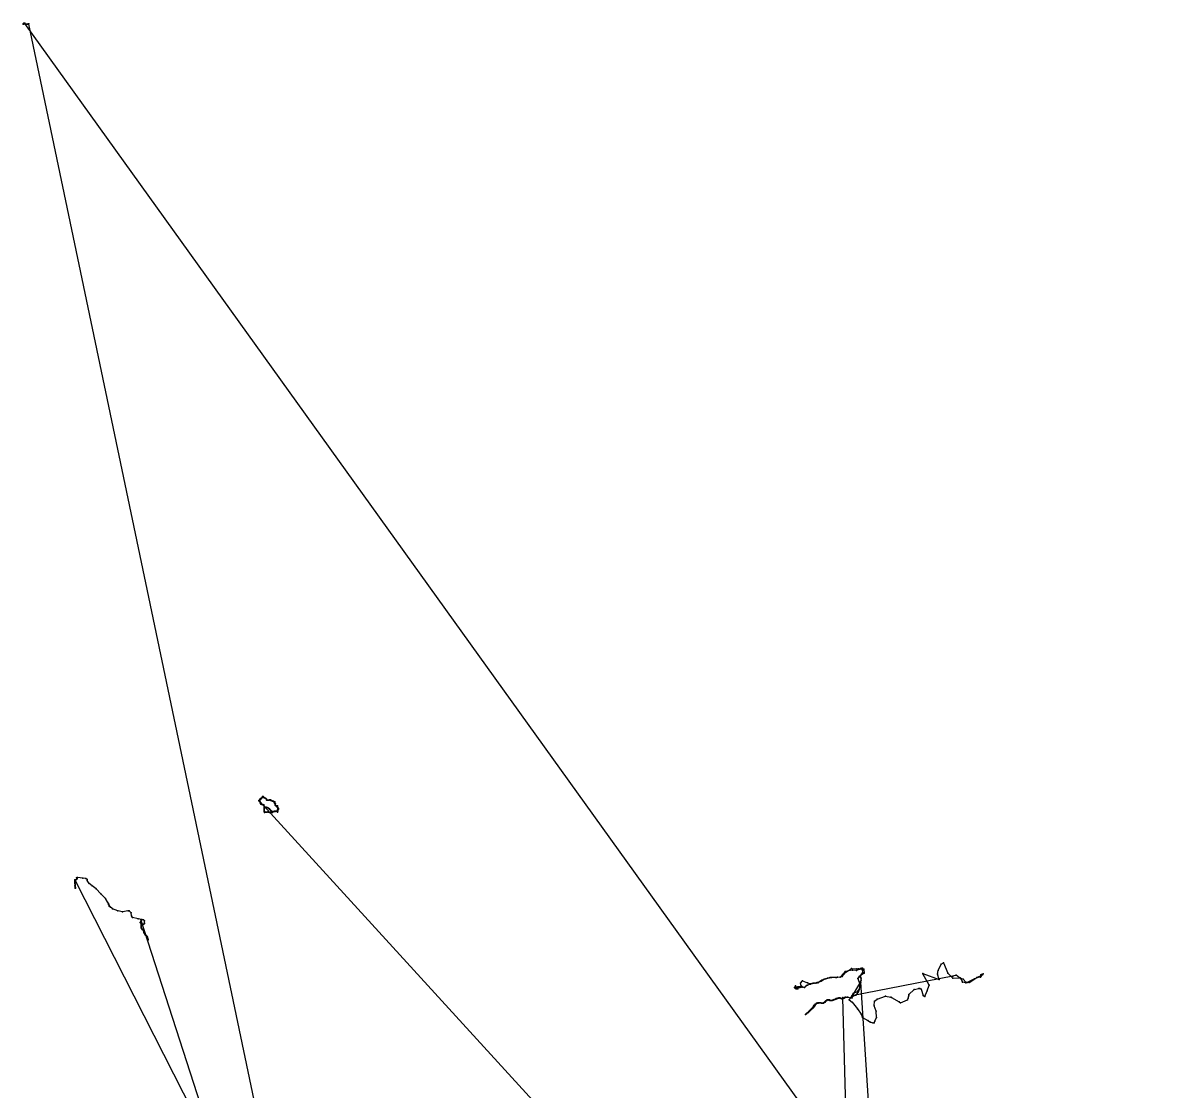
# Model space of a CAD drawing. Header units: metres. Extents: x 534009 to 558760, y 1823984 to 1869097.
# Drawn here: x 534009 to 558443, y 1846540 to 1869097 of the extents above; entities that cross this region are included whole.
import ezdxf

# ---------------------------------------------------------------- set-up
doc = ezdxf.new("R2010")
doc.units = ezdxf.units.M
doc.header["$MEASUREMENT"] = 0
doc.layers.add('Unknown_Line_Type', color=7, linetype='Continuous')
doc.layers.add('Unknown_Point_Feature', color=7, linetype='Continuous')

msp = doc.modelspace()

# ---------------------------------------------------------------- linework, layer by layer
at = {"layer": 'Unknown_Line_Type', "color": 4}
for points in [[(558443, 1835129, 299), (534042, 1869090, 423), (534045, 1869093, 416), (534019, 1869092, 380), (534020, 1869096, 379), (534015, 1869079, 370), (534015, 1869073, 368), (534012, 1869076, 366), (534009, 1869073, 367), (534009, 1869075, 365), (534010, 1869082, 367), (534013, 1869085, 368), (534015, 1869087, 366), (534019, 1869089, 365), (534024, 1869097, 367), (534026, 1869096, 368), (534027, 1869091, 367), (534029, 1869087, 367), (534026, 1869090, 364), (534034, 1869086, 364), (534045, 1869084, 363), (534064, 1869076, 348), (534077, 1869075, 344), (534078, 1869075, 344), (534085, 1869076, 344), (534088, 1869076, 344), (534097, 1869076, 344), (534108, 1869078, 343), (534116, 1869080, 340), (534123, 1869079, 337), (534127, 1869083, 337), (534129, 1869083, 338), (534128, 1869081, 339), (534124, 1869075, 339), (534123, 1869076, 341), (534123, 1869075, 344), (534123, 1869074, 345), (534121, 1869072, 343), (534121, 1869074, 342), (540851, 1836930, 271)], [(551358, 1839129, 400), (539008, 1852656, 605), (539017, 1852643, 599), (539018, 1852638, 595), (539019, 1852632, 592), (539021, 1852625, 592), (539023, 1852614, 593), (539033, 1852596, 594), (539032, 1852597, 593), (539040, 1852594, 592), (539049, 1852591, 592), (539056, 1852590, 592), (539058, 1852589, 593), (539073, 1852585, 594), (539075, 1852586, 593), (539088, 1852580, 594), (539086, 1852581, 594), (539096, 1852568, 591), (539101, 1852553, 585), (539105, 1852535, 580), (539107, 1852534, 575), (539113, 1852527, 573), (539118, 1852527, 575), (539113, 1852531, 579), (539110, 1852532, 582), (539114, 1852531, 582), (539117, 1852532, 584), (539129, 1852530, 584), (539135, 1852531, 583), (539145, 1852532, 584), (539164, 1852526, 582), (539166, 1852525, 582), (539176, 1852519, 581), (539194, 1852511, 579), (539197, 1852508, 576), (539204, 1852500, 575), (539210, 1852495, 572), (539215, 1852489, 571), (539229, 1852475, 569), (539233, 1852470, 567), (539238, 1852464, 565), (539252, 1852450, 566), (539253, 1852448, 564), (539254, 1852444, 561), (539256, 1852441, 559), (539256, 1852437, 559), (539262, 1852436, 560), (539266, 1852429, 563), (539271, 1852420, 563), (539270, 1852420, 563), (539270, 1852420, 560), (539272, 1852420, 560), (539276, 1852421, 560), (539274, 1852423, 561), (539273, 1852424, 562), (539275, 1852422, 562), (539279, 1852421, 562), (539276, 1852423, 563), (539275, 1852423, 562), (539268, 1852427, 562), (539264, 1852439, 563), (539265, 1852444, 563), (539265, 1852444, 563), (539271, 1852445, 563), (539282, 1852444, 562), (539285, 1852445, 562), (539291, 1852444, 559), (539301, 1852440, 555), (539309, 1852441, 552), (539314, 1852443, 552), (539319, 1852446, 550), (539321, 1852446, 548), (539324, 1852448, 548), (539327, 1852447, 547), (539330, 1852446, 547), (539332, 1852445, 544), (539334, 1852446, 544), (539341, 1852452, 540), (539347, 1852449, 538), (539352, 1852447, 538), (539358, 1852447, 539), (539363, 1852449, 540), (539370, 1852449, 540), (539370, 1852449, 540), (539371, 1852447, 539), (539372, 1852445, 539), (539381, 1852436, 536), (539380, 1852431, 533), (539381, 1852434, 533), (539384, 1852438, 533), (539385, 1852439, 533), (539387, 1852447, 534), (539389, 1852450, 534), (539389, 1852456, 534), (539389, 1852456, 534), (539389, 1852456, 536), (539389, 1852457, 538), (539388, 1852465, 538), (539389, 1852467, 537), (539390, 1852470, 537), (539390, 1852471, 537), (539385, 1852479, 538), (539385, 1852480, 539), (539387, 1852486, 541), (539390, 1852492, 541), (539391, 1852492, 541), (539397, 1852492, 541), (539400, 1852493, 542), (539401, 1852494, 541), (539402, 1852495, 542), (539401, 1852502, 541), (539405, 1852501, 543), (539405, 1852501, 543), (539405, 1852503, 543), (539403, 1852502, 541), (539399, 1852503, 541), (539392, 1852508, 541), (539391, 1852513, 540), (539392, 1852519, 539), (539388, 1852525, 537), (539386, 1852526, 537), (539379, 1852530, 536), (539377, 1852533, 536), (539377, 1852541, 534), (539378, 1852549, 533), (539378, 1852551, 532), (539382, 1852559, 533), (539380, 1852558, 533), (539381, 1852555, 535), (539381, 1852550, 535), (539375, 1852549, 536), (539371, 1852552, 535), (539367, 1852553, 535), (539364, 1852556, 536), (539358, 1852561, 537), (539354, 1852563, 537), (539345, 1852562, 538), (539340, 1852568, 539), (539336, 1852570, 539), (539332, 1852575, 539), (539333, 1852588, 538), (539334, 1852596, 538), (539337, 1852603, 537), (539338, 1852604, 537), (539334, 1852610, 538), (539329, 1852612, 539), (539324, 1852613, 539), (539320, 1852618, 540), (539320, 1852625, 540), (539324, 1852632, 539), (539328, 1852638, 539), (539327, 1852642, 538), (539326, 1852638, 539), (539324, 1852635, 542), (539325, 1852636, 543), (539326, 1852638, 543), (539326, 1852641, 542), (539324, 1852643, 541), (539316, 1852641, 541), (539316, 1852641, 539), (539310, 1852644, 538), (539302, 1852646, 538), (539297, 1852650, 538), (539298, 1852653, 538), (539296, 1852657, 538), (539295, 1852659, 538), (539292, 1852659, 540), (539287, 1852657, 541), (539281, 1852658, 540), (539277, 1852662, 541), (539272, 1852666, 539), (539263, 1852668, 540), (539253, 1852671, 538), (539244, 1852674, 540), (539234, 1852684, 544), (539233, 1852690, 545), (539226, 1852689, 544), (539214, 1852685, 547), (539209, 1852682, 543), (539189, 1852682, 542), (539172, 1852683, 542), (539162, 1852680, 542), (539155, 1852679, 542), (539151, 1852691, 544), (539150, 1852701, 542), (539140, 1852708, 539), (539134, 1852719, 539), (539130, 1852724, 542), (539128, 1852722, 542), (539128, 1852722, 544), (539120, 1852726, 544), (539108, 1852729, 542), (539094, 1852736, 540), (539089, 1852738, 544), (539082, 1852739, 542), (539076, 1852748, 544), (539072, 1852752, 547), (539067, 1852750, 548), (539079, 1852755, 552), (539075, 1852753, 552), (539073, 1852756, 554), (539076, 1852756, 552), (539076, 1852757, 562), (539071, 1852756, 562), (539068, 1852761, 558), (539077, 1852753, 552), (539071, 1852752, 550), (539083, 1852750, 556), (539080, 1852752, 559), (539078, 1852750, 564), (539068, 1852749, 564), (539068, 1852742, 570), (539056, 1852737, 569), (539056, 1852735, 569), (539048, 1852729, 570), (539044, 1852723, 573), (539035, 1852723, 574), (539033, 1852718, 570), (539031, 1852713, 568), (539030, 1852714, 571), (539032, 1852709, 578), (539030, 1852709, 578), (539034, 1852712, 579), (539030, 1852711, 581), (539028, 1852709, 579), (539022, 1852707, 579), (539021, 1852704, 581), (539013, 1852703, 581), (539011, 1852700, 585), (539012, 1852699, 591), (539013, 1852692, 591), (539011, 1852687, 593), (539008, 1852684, 598), (539007, 1852684, 597), (539009, 1852686, 599), (539004, 1852682, 600), (538998, 1852675, 601), (538992, 1852670, 603), (538992, 1852670, 603), (538990, 1852671, 602), (538990, 1852671, 605), (538991, 1852671, 608), (538991, 1852671, 609), (538991, 1852671, 608), (538991, 1852673, 606), (538990, 1852672, 605), (538990, 1852672, 604), (538989, 1852670, 602), (538989, 1852669, 603), (538995, 1852665, 603), (538998, 1852664, 603), (539008, 1852655, 605), (539016, 1852640, 605), (539021, 1852626, 605), (539029, 1852609, 607), (539045, 1852598, 602), (539069, 1852593, 597), (539092, 1852579, 594), (539100, 1852553, 590), (539106, 1852534, 589), (539100, 1852518, 583), (539099, 1852501, 575), (539100, 1852477, 568), (539102, 1852453, 565), (539103, 1852442, 563), (539105, 1852439, 563), (539105, 1852431, 562), (539107, 1852423, 561), (539109, 1852421, 559), (539118, 1852425, 560), (539119, 1852425, 560), (539123, 1852426, 559), (539136, 1852427, 559), (539145, 1852428, 557), (539162, 1852430, 556), (539177, 1852432, 561), (539185, 1852432, 562), (539195, 1852431, 563), (539205, 1852425, 561), (539212, 1852422, 558), (539218, 1852422, 556), (539224, 1852424, 554), (539230, 1852423, 552), (539234, 1852423, 553), (539242, 1852424, 553), (539253, 1852425, 554), (539268, 1852424, 556), (539268, 1852425, 556), (539261, 1852439, 558), (539245, 1852454, 562), (539241, 1852457, 563), (539233, 1852469, 564), (539227, 1852477, 566), (539220, 1852487, 572), (539212, 1852494, 577), (539202, 1852505, 581), (539193, 1852512, 583), (539190, 1852514, 584), (539176, 1852521, 588), (539158, 1852530, 591), (539136, 1852533, 592), (539114, 1852535, 594), (539103, 1852543, 598), (539098, 1852557, 601), (539093, 1852570, 603), (539091, 1852580, 604), (539073, 1852590, 605), (539050, 1852594, 607), (539040, 1852597, 609), (539030, 1852602, 610), (539023, 1852613, 611), (539019, 1852628, 612), (539015, 1852645, 612), (539006, 1852659, 613), (539006, 1852659, 613)], [(540728, 1837063, 280), (536500, 1850142, 696), (536498, 1850151, 692), (536507, 1850152, 690), (536516, 1850156, 688), (536513, 1850158, 686), (536494, 1850115, 640), (536481, 1850100, 637), (536486, 1850089, 625), (536511, 1850081, 607), (536513, 1850072, 604), (536513, 1850070, 602), (536513, 1850070, 600), (536514, 1850070, 599), (536513, 1850070, 598), (536513, 1850070, 599), (536512, 1850069, 600), (536512, 1850071, 599), (536514, 1850070, 598), (536511, 1850071, 600), (536511, 1850070, 600), (536510, 1850070, 598), (536503, 1850061, 598), (536502, 1850045, 601), (536503, 1850029, 602), (536502, 1850013, 605), (536503, 1850005, 600), (536502, 1849991, 597), (536504, 1849986, 595), (536508, 1849973, 593), (536525, 1849952, 593), (536527, 1849950, 592), (536525, 1849949, 593), (536537, 1849942, 595), (536565, 1849920, 604), (536562, 1849912, 607), (536561, 1849898, 600), (536566, 1849880, 597), (536567, 1849874, 595), (536569, 1849868, 594), (536577, 1849854, 593), (536584, 1849842, 592), (536584, 1849842, 590), (536583, 1849843, 590), (536587, 1849839, 588), (536607, 1849823, 588), (536613, 1849815, 589), (536616, 1849813, 588), (536617, 1849813, 587), (536626, 1849798, 588), (536627, 1849795, 587), (536626, 1849795, 586), (536628, 1849793, 586), (536634, 1849785, 587), (536637, 1849773, 586), (536642, 1849757, 585), (536642, 1849750, 585), (536647, 1849737, 585), (536648, 1849734, 585), (536647, 1849733, 585), (536647, 1849733, 584), (536649, 1849735, 585), (536646, 1849733, 587), (536646, 1849734, 587), (536642, 1849749, 588), (536638, 1849765, 588), (536637, 1849772, 588), (536634, 1849783, 588), (536628, 1849793, 587), (536624, 1849801, 586), (536623, 1849803, 587), (536620, 1849809, 588), (536615, 1849813, 589), (536607, 1849818, 591), (536601, 1849823, 592), (536590, 1849836, 589), (536584, 1849844, 589), (536573, 1849867, 591), (536562, 1849872, 594), (536562, 1849884, 591), (536561, 1849885, 590), (536559, 1849888, 591), (536557, 1849903, 591), (536554, 1849919, 588), (536542, 1849936, 588), (536530, 1849946, 591), (536522, 1849953, 591), (536520, 1849955, 591), (536511, 1849967, 590), (536506, 1849977, 593), (536499, 1850002, 596), (536499, 1850004, 596), (536500, 1850011, 594), (536499, 1850016, 592), (536503, 1850044, 596), (536503, 1850052, 594), (536502, 1850058, 593), (536505, 1850065, 592), (536505, 1850068, 593), (536505, 1850069, 596), (536507, 1850069, 596), (536508, 1850070, 596), (536513, 1850071, 597), (536514, 1850070, 596), (536514, 1850072, 598), (536516, 1850071, 600), (536543, 1850061, 600), (536546, 1850056, 602), (536569, 1850076, 600), (536570, 1850081, 600), (536575, 1850130, 602), (536550, 1850155, 606), (536440, 1850176, 609), (536316, 1850206, 611), (536295, 1850237, 612), (536288, 1850304, 612), (536250, 1850342, 611), (536229, 1850341, 611), (536105, 1850323, 612), (536007, 1850340, 618), (535898, 1850389, 625), (535841, 1850434, 631), (535827, 1850452, 632), (535813, 1850486, 637), (535816, 1850479, 637), (535814, 1850477, 637), (535816, 1850477, 634), (535820, 1850473, 633), (535824, 1850458, 635), (535825, 1850456, 635), (535823, 1850456, 634), (535824, 1850454, 636), (535827, 1850449, 636), (535827, 1850449, 635), (535837, 1850438, 635), (535847, 1850429, 635), (535855, 1850421, 634), (535855, 1850420, 633), (535845, 1850428, 634), (535839, 1850432, 633), (535834, 1850439, 633), (535832, 1850444, 633), (535829, 1850445, 634), (535827, 1850444, 634), (535828, 1850447, 634), (535829, 1850447, 634), (535827, 1850457, 632), (535822, 1850473, 633), (535819, 1850481, 632), (535819, 1850482, 632), (535800, 1850522, 633), (535746, 1850601, 634), (535652, 1850701, 638), (535549, 1850806, 646), (535466, 1850871, 648), (535404, 1850922, 647), (535364, 1850982, 644), (535358, 1851002, 644), (535333, 1851027, 644), (535271, 1851031, 646), (535158, 1851045, 646), (535150, 1851046, 647), (535137, 1851044, 649), (535141, 1851042, 644), (535137, 1851041, 643), (535145, 1851037, 639), (535150, 1851025, 640), (535146, 1851020, 641), (535140, 1851014, 642), (535123, 1851001, 640), (535116, 1850995, 639), (535107, 1850990, 638), (535106, 1850990, 638), (535108, 1850986, 638), (535106, 1850972, 637), (535107, 1850970, 636), (535105, 1850960, 637), (535104, 1850958, 638), (535104, 1850955, 637), (535101, 1850949, 639), (535101, 1850948, 638), (535104, 1850940, 637), (535111, 1850907, 642), (535111, 1850893, 647), (535111, 1850892, 643), (535110, 1850890, 640), (535108, 1850876, 637), (535109, 1850871, 636), (535109, 1850862, 635), (535107, 1850857, 633), (535111, 1850845, 632), (535114, 1850836, 631), (535114, 1850828, 631), (535114, 1850823, 631), (535111, 1850821, 630), (535112, 1850826, 632), (535111, 1850832, 634), (535110, 1850839, 631), (535108, 1850848, 631), (535106, 1850857, 632), (535106, 1850860, 632), (535105, 1850866, 633), (535104, 1850870, 633), (535105, 1850882, 635), (535106, 1850900, 638), (535104, 1850924, 641), (535101, 1850936, 645), (535102, 1850960, 646), (535102, 1850968, 647), (535101, 1850980, 649), (535104, 1850994, 650), (535104, 1850997, 650), (542807, 1835852, 242)], [(551585, 1838963, 410), (551325, 1848508, 425), (551322, 1848510, 432), (551325, 1848508, 438), (551332, 1848494, 485), (551331, 1848490, 503), (551331, 1848490, 507), (551330, 1848491, 508), (551324, 1848490, 509), (551316, 1848487, 509), (551315, 1848487, 509), (551310, 1848486, 508), (551302, 1848487, 508), (551294, 1848492, 510), (551292, 1848493, 510), (551274, 1848499, 511), (551263, 1848503, 511), (551251, 1848504, 511), (551245, 1848503, 511), (551246, 1848502, 511), (551234, 1848500, 511), (551223, 1848497, 511), (551223, 1848497, 511), (551212, 1848495, 511), (551202, 1848491, 512), (551201, 1848491, 512), (551188, 1848487, 513), (551177, 1848480, 514), (551167, 1848475, 515), (551154, 1848468, 514), (551136, 1848461, 514), (551119, 1848455, 515), (551099, 1848448, 516), (551081, 1848446, 517), (551066, 1848446, 517), (551047, 1848449, 513), (551030, 1848456, 512), (551019, 1848460, 511), (551004, 1848461, 514), (550986, 1848452, 515), (550973, 1848440, 518), (550961, 1848426, 521), (550947, 1848415, 521), (550931, 1848405, 521), (550912, 1848397, 518), (550893, 1848394, 513), (550874, 1848396, 510), (550859, 1848397, 508), (550843, 1848398, 508), (550841, 1848398, 508), (550823, 1848399, 510), (550814, 1848399, 510), (550796, 1848398, 509), (550780, 1848393, 511), (550767, 1848389, 513), (550758, 1848381, 515), (550751, 1848375, 516), (550744, 1848366, 518), (550738, 1848354, 521), (550730, 1848338, 524), (550728, 1848335, 524), (550721, 1848320, 526), (550713, 1848308, 526), (550700, 1848297, 530), (550690, 1848288, 532), (550683, 1848283, 533), (550669, 1848270, 531), (550659, 1848263, 528), (550656, 1848258, 530), (550646, 1848251, 528), (550637, 1848239, 530), (550629, 1848231, 533), (550621, 1848223, 535), (550611, 1848215, 533), (550600, 1848204, 530), (550594, 1848198, 526), (550584, 1848195, 521), (550581, 1848189, 518), (550565, 1848179, 514), (550556, 1848171, 513), (550547, 1848166, 513), (550544, 1848161, 513), (550542, 1848160, 514), (550538, 1848156, 515), (550536, 1848154, 517), (550539, 1848157, 516), (550547, 1848166, 515), (550558, 1848177, 515), (550564, 1848182, 515), (550582, 1848194, 514), (550597, 1848205, 515), (550607, 1848219, 519), (550621, 1848233, 519), (550636, 1848248, 519), (550649, 1848261, 526), (550660, 1848270, 532), (550676, 1848284, 538), (550691, 1848298, 542), (550700, 1848313, 545), (550707, 1848330, 551), (550707, 1848331, 551), (550720, 1848353, 546), (550739, 1848375, 541), (550770, 1848390, 536), (550772, 1848391, 536), (550800, 1848395, 533), (550834, 1848398, 513), (550858, 1848397, 510), (550880, 1848396, 513), (550901, 1848393, 515), (550913, 1848396, 517), (550931, 1848406, 517), (550942, 1848418, 516), (550954, 1848431, 517), (550968, 1848445, 516), (550987, 1848459, 513), (550992, 1848461, 510), (551016, 1848466, 502), (551041, 1848461, 499), (551062, 1848452, 499), (551085, 1848450, 498), (551107, 1848455, 497), (551128, 1848465, 498), (551144, 1848472, 497), (551167, 1848479, 496), (551185, 1848490, 496), (551197, 1848494, 499), (551218, 1848501, 500), (551240, 1848506, 500), (551263, 1848507, 500), (551275, 1848502, 500), (551297, 1848494, 502), (551312, 1848489, 507), (551330, 1848490, 513), (551346, 1848496, 513), (551352, 1848501, 515), (551358, 1848506, 510), (551359, 1848509, 509), (551375, 1848515, 509), (551375, 1848518, 509), (551380, 1848518, 509), (551388, 1848520, 510), (551419, 1848518, 512), (551429, 1848518, 513), (551490, 1848505, 518), (551518, 1848506, 524), (551515, 1848522, 527), (551513, 1848522, 526), (551512, 1848522, 526), (551511, 1848521, 525), (551511, 1848521, 524), (551512, 1848522, 523), (551513, 1848522, 521), (551513, 1848521, 519), (551514, 1848520, 519), (551512, 1848525, 519), (551520, 1848558, 519), (551545, 1848596, 521), (551572, 1848616, 522), (551624, 1848631, 524), (551672, 1848679, 526), (551685, 1848733, 531), (551681, 1848734, 535), (551681, 1848758, 538), (551682, 1848782, 538), (551714, 1848876, 538), (551708, 1848921, 539), (551700, 1848939, 541), (551708, 1849001, 546), (551744, 1849041, 550), (551744, 1849091, 558), (551734, 1849100, 561), (551725, 1849108, 563), (551684, 1849108, 569), (551613, 1849082, 576), (551525, 1849093, 582), (551375, 1849059, 585), (551340, 1849022, 587), (551266, 1848945, 592), (551193, 1848933, 597), (551178, 1848938, 598), (551072, 1848934, 599), (551059, 1848932, 599), (550962, 1848908, 599), (550880, 1848877, 599), (550807, 1848829, 598), (550793, 1848823, 598), (550766, 1848821, 598), (550755, 1848817, 598), (550721, 1848818, 597), (550701, 1848818, 597), (550698, 1848817, 597), (550643, 1848792, 598), (550575, 1848770, 600), (550556, 1848763, 600), (550532, 1848743, 602), (550514, 1848725, 604), (550482, 1848730, 610), (550451, 1848744, 615), (550383, 1848735, 619), (550371, 1848734, 620), (550334, 1848735, 625), (550332, 1848731, 623), (550330, 1848730, 622), (550327, 1848731, 625), (550322, 1848730, 625), (550320, 1848730, 626), (550320, 1848729, 627), (550317, 1848728, 627), (550317, 1848725, 628), (550317, 1848722, 629), (550318, 1848722, 628), (550324, 1848729, 628), (550330, 1848731, 628), (550335, 1848733, 626), (550330, 1848730, 626), (550325, 1848737, 627), (550325, 1848741, 627), (550325, 1848756, 626), (550323, 1848761, 628), (550325, 1848756, 625), (550323, 1848749, 625), (550323, 1848744, 625), (550320, 1848735, 625), (550318, 1848727, 625), (550315, 1848725, 624), (550312, 1848723, 625), (550313, 1848722, 626), (550314, 1848723, 627), (550315, 1848722, 628), (550314, 1848722, 630), (550312, 1848719, 628), (550313, 1848719, 627), (550312, 1848720, 626), (550311, 1848719, 627), (550308, 1848718, 628), (550309, 1848720, 628), (550311, 1848721, 627), (550311, 1848722, 627), (550317, 1848724, 626), (550334, 1848735, 625), (550333, 1848733, 624), (550331, 1848731, 624), (550333, 1848732, 623), (550334, 1848733, 624), (550337, 1848731, 623), (550334, 1848733, 623), (550332, 1848735, 624), (550330, 1848735, 625), (550332, 1848734, 623), (550332, 1848735, 623), (550333, 1848736, 629), (550334, 1848736, 627), (550334, 1848732, 624), (550334, 1848731, 624), (550335, 1848731, 625), (550333, 1848735, 623), (550331, 1848731, 622), (550332, 1848733, 623), (550319, 1848725, 621), (550313, 1848725, 622), (550309, 1848722, 625), (550306, 1848722, 622), (550309, 1848722, 620), (550306, 1848721, 625), (550308, 1848720, 625), (550307, 1848721, 626), (550308, 1848721, 625), (550307, 1848722, 625), (550306, 1848723, 628), (550307, 1848722, 623), (550308, 1848717, 622), (550309, 1848721, 619), (550310, 1848723, 620), (550316, 1848724, 620), (550319, 1848725, 620), (550327, 1848718, 618), (550320, 1848710, 618), (550314, 1848710, 618), (550325, 1848702, 620), (550334, 1848701, 621), (550345, 1848698, 621), (550355, 1848696, 622), (550356, 1848696, 622), (550373, 1848698, 625), (550372, 1848699, 627), (550371, 1848701, 629), (550357, 1848698, 628), (550337, 1848698, 624), (550324, 1848703, 620), (550332, 1848712, 616), (550360, 1848720, 616), (550388, 1848725, 616), (550412, 1848725, 615), (550432, 1848730, 614), (550447, 1848733, 613), (550456, 1848742, 613), (550454, 1848745, 613), (550447, 1848757, 614), (550452, 1848753, 614), (550447, 1848749, 614), (550441, 1848747, 614), (550438, 1848745, 614), (550417, 1848739, 615), (550408, 1848738, 614), (550403, 1848737, 614), (550398, 1848736, 616), (550392, 1848737, 618), (550383, 1848735, 619), (550373, 1848735, 620), (550352, 1848733, 621), (550334, 1848735, 625), (550332, 1848733, 624), (550331, 1848732, 626), (550335, 1848732, 625), (550355, 1848729, 624), (550427, 1848742, 620), (550453, 1848744, 616), (550451, 1848744, 616), (550446, 1848747, 616), (550442, 1848756, 615), (550430, 1848813, 613), (550472, 1848866, 608), (550575, 1848823, 606), (550647, 1848803, 603), (550674, 1848807, 603), (550781, 1848831, 603), (550866, 1848860, 604), (550927, 1848900, 604), (550998, 1848918, 606), (551084, 1848932, 607), (551210, 1848945, 607), (551308, 1848956, 604), (551382, 1849043, 596), (551505, 1849126, 593), (551621, 1849120, 591), (551654, 1849116, 590), (551712, 1849135, 587), (551738, 1849134, 585), (551767, 1849111, 582), (551775, 1849029, 572), (551669, 1848957, 546), (551641, 1848917, 531), (551688, 1848775, 535), (551653, 1848642, 526), (551597, 1848564, 523), (551485, 1848515, 522), (551460, 1848462, 522), (551523, 1848412, 523), (551635, 1848271, 521), (551708, 1848162, 526), (551742, 1848091, 527), (551853, 1848030, 526), (551906, 1847995, 526), (551954, 1847977, 526), (551989, 1847976, 526), (551999, 1848013, 525), (552035, 1848088, 521), (552025, 1848223, 517), (551985, 1848339, 517), (551996, 1848432, 518), (552050, 1848480, 518), (552223, 1848540, 519), (552336, 1848523, 517), (552352, 1848513, 517), (552512, 1848419, 516), (552545, 1848402, 516), (552690, 1848466, 515), (552704, 1848499, 515), (552717, 1848549, 514), (552717, 1848574, 513), (552832, 1848680, 506), (552928, 1848705, 505), (552950, 1848703, 504), (552980, 1848692, 503), (553021, 1848553, 480), (553058, 1848535, 488), (553102, 1848653, 490), (553148, 1848776, 494), (553011, 1849011, 503), (553013, 1849021, 501), (553362, 1848890, 447), (553322, 1849004, 460), (553337, 1849082, 458), (553401, 1849219, 463), (553452, 1849245, 463), (553544, 1849026, 488), (553649, 1848922, 493), (553799, 1848927, 489), (553867, 1848899, 489), (553919, 1848834, 489), (553992, 1848831, 488), (554003, 1848840, 488), (554154, 1848932, 488), (554274, 1848994, 492), (554288, 1849016, 489), (554256, 1848996, 487), (554253, 1848985, 487), (554251, 1848986, 487), (554254, 1848987, 487), (554245, 1848982, 487), (554240, 1848994, 486), (554251, 1848986, 486), (554242, 1848985, 486), (554239, 1848993, 487), (554238, 1848994, 487), (554235, 1848940, 487), (554244, 1848981, 487), (554245, 1848980, 487), (554249, 1848986, 488), (554248, 1848979, 488), (554239, 1848986, 493), (554245, 1848976, 501), (554251, 1848984, 494), (554250, 1848988, 491), (554252, 1848990, 489), (554247, 1848985, 489), (554248, 1848963, 490), (554237, 1848956, 489), (554106, 1848904, 482), (553948, 1848827, 474), (553925, 1848820, 473), (553850, 1848839, 469), (553841, 1848860, 467), (553820, 1848903, 464), (553718, 1848982, 463), (553646, 1848966, 468), (551512, 1848548, 521), (551511, 1848548, 521), (551512, 1848548, 525), (551512, 1848549, 526), (551506, 1848514, 519), (551507, 1848513, 530), (551507, 1848514, 530), (551682, 1848807, 539), (551684, 1848808, 538), (551684, 1848808, 537), (551685, 1848806, 540), (551691, 1848815, 540), (551692, 1848823, 543), (551696, 1848828, 541), (551699, 1848829, 541), (551699, 1848839, 539), (551701, 1848838, 540), (551700, 1848840, 541), (551699, 1848841, 541), (551698, 1848842, 539), (551696, 1848839, 538), (551696, 1848838, 538), (551696, 1848840, 539), (553295, 1824054, 442)]]:
    msp.add_polyline3d(points, dxfattribs=at)
at = {"layer": 'Unknown_Point_Feature'}
for p in [(534009, 1869075, 365), (534009, 1869073, 367), (534010, 1869082, 367), (534012, 1869076, 366), (534013, 1869085, 368), (534015, 1869087, 366), (534015, 1869079, 370), (534015, 1869073, 368), (534019, 1869092, 380), (534019, 1869089, 365), (534020, 1869096, 379), (534024, 1869097, 367), (534026, 1869096, 368), (534026, 1869090, 364), (534027, 1869091, 367), (534029, 1869087, 367), (534034, 1869086, 364), (534042, 1869090, 423), (534045, 1869093, 416), (534045, 1869084, 363), (534064, 1869076, 348), (534077, 1869075, 344), (534078, 1869075, 344), (534085, 1869076, 344), (534088, 1869076, 344), (534097, 1869076, 344), (534108, 1869078, 343), (534116, 1869080, 340), (534121, 1869074, 342), (534121, 1869072, 343), (534123, 1869079, 337), (534123, 1869076, 341), (534123, 1869075, 344), (534123, 1869074, 345), (534124, 1869075, 339), (534127, 1869083, 337), (534128, 1869081, 339), (534129, 1869083, 338), (538989, 1852670, 602), (538989, 1852669, 603), (538990, 1852672, 605), (538990, 1852672, 604), (538990, 1852671, 602), (538990, 1852671, 605), (538991, 1852673, 606), (538991, 1852671, 608), (538991, 1852671, 609), (538991, 1852671, 608), (538992, 1852670, 603), (538992, 1852670, 603), (538995, 1852665, 603), (538998, 1852675, 601), (538998, 1852664, 603), (539004, 1852682, 600), (539006, 1852659, 613), (539006, 1852659, 613), (539007, 1852684, 597), (539008, 1852684, 598), (539008, 1852656, 605), (539008, 1852655, 605), (539009, 1852686, 599), (539011, 1852700, 585), (539011, 1852687, 593), (539012, 1852699, 591), (539013, 1852703, 581), (539013, 1852692, 591), (539015, 1852645, 612), (539016, 1852640, 605), (539017, 1852643, 599), (539018, 1852638, 595), (539019, 1852632, 592), (539019, 1852628, 612), (539021, 1852704, 581), (539021, 1852626, 605), (539021, 1852625, 592), (539022, 1852707, 579), (539028, 1852709, 579), (539030, 1852714, 571), (539030, 1852711, 581), (539030, 1852709, 578), (539031, 1852713, 568), (539032, 1852709, 578), (539033, 1852718, 570), (539034, 1852712, 579), (539035, 1852723, 574), (539044, 1852723, 573), (539048, 1852729, 570), (539056, 1852737, 569), (539056, 1852735, 569), (539067, 1852750, 548), (539068, 1852761, 558), (539068, 1852749, 564), (539068, 1852742, 570), (539071, 1852756, 562), (539071, 1852752, 550), (539072, 1852752, 547), (539073, 1852756, 554), (539075, 1852753, 552), (539076, 1852757, 562), (539076, 1852756, 552), (539076, 1852748, 544), (539077, 1852753, 552), (539078, 1852750, 564), (539079, 1852755, 552), (539080, 1852752, 559), (539082, 1852739, 542), (539083, 1852750, 556), (539089, 1852738, 544), (539094, 1852736, 540), (539108, 1852729, 542), (539120, 1852726, 544), (539128, 1852722, 542), (539128, 1852722, 544), (539130, 1852724, 542), (539134, 1852719, 539), (539140, 1852708, 539), (539150, 1852701, 542), (539151, 1852691, 544), (539155, 1852679, 542), (539162, 1852680, 542), (539172, 1852683, 542), (539189, 1852682, 542), (539209, 1852682, 543), (539214, 1852685, 547), (539226, 1852689, 544), (539233, 1852690, 545), (539234, 1852684, 544), (539244, 1852674, 540), (539253, 1852671, 538), (539263, 1852668, 540), (539272, 1852666, 539), (539277, 1852662, 541), (539281, 1852658, 540), (539287, 1852657, 541), (539292, 1852659, 540), (539295, 1852659, 538), (539296, 1852657, 538), (539297, 1852650, 538), (539298, 1852653, 538), (539302, 1852646, 538), (539310, 1852644, 538), (539316, 1852641, 541), (539316, 1852641, 539), (539320, 1852625, 540), (539324, 1852643, 541), (539324, 1852635, 542), (539324, 1852632, 539), (539325, 1852636, 543), (539326, 1852641, 542), (539326, 1852638, 539), (539326, 1852638, 543), (539327, 1852642, 538), (539328, 1852638, 539), (539023, 1852614, 593), (539023, 1852613, 611), (539029, 1852609, 607), (539030, 1852602, 610), (539032, 1852597, 593), (539033, 1852596, 594), (539040, 1852597, 609), (539040, 1852594, 592), (539045, 1852598, 602), (539049, 1852591, 592), (539050, 1852594, 607), (539056, 1852590, 592), (539058, 1852589, 593), (539069, 1852593, 597), (539073, 1852590, 605), (539073, 1852585, 594), (539075, 1852586, 593), (539086, 1852581, 594), (539088, 1852580, 594), (539091, 1852580, 604), (539092, 1852579, 594), (539093, 1852570, 603), (539096, 1852568, 591), (539098, 1852557, 601), (539099, 1852501, 575), (539100, 1852553, 590), (539100, 1852518, 583), (539100, 1852477, 568), (539101, 1852553, 585), (539102, 1852453, 565), (539103, 1852543, 598), (539103, 1852442, 563), (539105, 1852535, 580), (539105, 1852439, 563), (539105, 1852431, 562), (539106, 1852534, 589), (539107, 1852534, 575), (539107, 1852423, 561), (539109, 1852421, 559), (539110, 1852532, 582), (539113, 1852531, 579), (539113, 1852527, 573), (539114, 1852535, 594), (539114, 1852531, 582), (539117, 1852532, 584), (539118, 1852527, 575), (539118, 1852425, 560), (539119, 1852425, 560), (539123, 1852426, 559), (539129, 1852530, 584), (539135, 1852531, 583), (539136, 1852533, 592), (539136, 1852427, 559), (539145, 1852532, 584), (539145, 1852428, 557), (539158, 1852530, 591), (539162, 1852430, 556), (539164, 1852526, 582), (539166, 1852525, 582), (539176, 1852521, 588), (539176, 1852519, 581), (539177, 1852432, 561), (539185, 1852432, 562), (539190, 1852514, 584), (539193, 1852512, 583), (539194, 1852511, 579), (539195, 1852431, 563), (539197, 1852508, 576), (539202, 1852505, 581), (539204, 1852500, 575), (539205, 1852425, 561), (539210, 1852495, 572), (539212, 1852494, 577), (539212, 1852422, 558), (539215, 1852489, 571), (539218, 1852422, 556), (539220, 1852487, 572), (539224, 1852424, 554), (539227, 1852477, 566), (539229, 1852475, 569), (539230, 1852423, 552), (539233, 1852470, 567), (539233, 1852469, 564), (539234, 1852423, 553), (539238, 1852464, 565), (539241, 1852457, 563), (539242, 1852424, 553), (539245, 1852454, 562), (539252, 1852450, 566), (539253, 1852448, 564), (539253, 1852425, 554), (539254, 1852444, 561), (539256, 1852441, 559), (539256, 1852437, 559), (539261, 1852439, 558), (539262, 1852436, 560), (539264, 1852439, 563), (539265, 1852444, 563), (539265, 1852444, 563), (539266, 1852429, 563), (539268, 1852427, 562), (539268, 1852425, 556), (539268, 1852424, 556), (539270, 1852420, 563), (539270, 1852420, 560), (539271, 1852445, 563), (539271, 1852420, 563), (539272, 1852420, 560), (539273, 1852424, 562), (539274, 1852423, 561), (539275, 1852423, 562), (539275, 1852422, 562), (539276, 1852423, 563), (539276, 1852421, 560), (539279, 1852421, 562), (539282, 1852444, 562), (539285, 1852445, 562), (539291, 1852444, 559), (539301, 1852440, 555), (539309, 1852441, 552), (539314, 1852443, 552), (539319, 1852446, 550), (539320, 1852618, 540), (539321, 1852446, 548), (539324, 1852613, 539), (539324, 1852448, 548), (539327, 1852447, 547), (539329, 1852612, 539), (539330, 1852446, 547), (539332, 1852575, 539), (539332, 1852445, 544), (539333, 1852588, 538), (539334, 1852610, 538), (539334, 1852596, 538), (539334, 1852446, 544), (539336, 1852570, 539), (539337, 1852603, 537), (539338, 1852604, 537), (539340, 1852568, 539), (539341, 1852452, 540), (539345, 1852562, 538), (539347, 1852449, 538), (539352, 1852447, 538), (539354, 1852563, 537), (539358, 1852561, 537), (539358, 1852447, 539), (539363, 1852449, 540), (539364, 1852556, 536), (539367, 1852553, 535), (539370, 1852449, 540), (539370, 1852449, 540), (539371, 1852552, 535), (539371, 1852447, 539), (539372, 1852445, 539), (539375, 1852549, 536), (539377, 1852541, 534), (539377, 1852533, 536), (539378, 1852551, 532), (539378, 1852549, 533), (539379, 1852530, 536), (539380, 1852558, 533), (539380, 1852431, 533), (539381, 1852555, 535), (539381, 1852550, 535), (539381, 1852436, 536), (539381, 1852434, 533), (539382, 1852559, 533), (539384, 1852438, 533), (539385, 1852480, 539), (539385, 1852479, 538), (539385, 1852439, 533), (539386, 1852526, 537), (539387, 1852486, 541), (539387, 1852447, 534), (539388, 1852525, 537), (539388, 1852465, 538), (539389, 1852467, 537), (539389, 1852457, 538), (539389, 1852456, 534), (539389, 1852456, 534), (539389, 1852456, 536), (539389, 1852450, 534), (539390, 1852492, 541), (539390, 1852471, 537), (539390, 1852470, 537), (539391, 1852513, 540), (539391, 1852492, 541), (539392, 1852519, 539), (539392, 1852508, 541), (539397, 1852492, 541), (539399, 1852503, 541), (539400, 1852493, 542), (539401, 1852502, 541), (539401, 1852494, 541), (539402, 1852495, 542), (539403, 1852502, 541), (539405, 1852503, 543), (539405, 1852501, 543), (539405, 1852501, 543), (535101, 1850980, 649), (535101, 1850949, 639), (535101, 1850948, 638), (535101, 1850936, 645), (535102, 1850968, 647), (535102, 1850960, 646), (535104, 1850997, 650), (535104, 1850994, 650), (535104, 1850958, 638), (535104, 1850955, 637), (535104, 1850940, 637), (535104, 1850924, 641), (535105, 1850960, 637), (535106, 1850990, 638), (535106, 1850972, 637), (535107, 1850990, 638), (535107, 1850970, 636), (535108, 1850986, 638), (535116, 1850995, 639), (535123, 1851001, 640), (535137, 1851044, 649), (535137, 1851041, 643), (535140, 1851014, 642), (535141, 1851042, 644), (535145, 1851037, 639), (535146, 1851020, 641), (535150, 1851046, 647), (535150, 1851025, 640), (535158, 1851045, 646), (535271, 1851031, 646), (535333, 1851027, 644), (535358, 1851002, 644), (535364, 1850982, 644), (535404, 1850922, 647), (535104, 1850870, 633), (535105, 1850882, 635), (535105, 1850866, 633), (535106, 1850900, 638), (535106, 1850860, 632), (535106, 1850857, 632), (535107, 1850857, 633), (535108, 1850876, 637), (535108, 1850848, 631), (535109, 1850871, 636), (535109, 1850862, 635), (535110, 1850890, 640), (535110, 1850839, 631), (535111, 1850907, 642), (535111, 1850893, 647), (535111, 1850892, 643), (535111, 1850845, 632), (535111, 1850832, 634), (535111, 1850821, 630), (535112, 1850826, 632), (535114, 1850836, 631), (535114, 1850828, 631), (535114, 1850823, 631), (535466, 1850871, 648), (535549, 1850806, 646), (535652, 1850701, 638), (535746, 1850601, 634), (535800, 1850522, 633), (535813, 1850486, 637), (535814, 1850477, 637), (535816, 1850479, 637), (535816, 1850477, 634), (535819, 1850482, 632), (535819, 1850481, 632), (535820, 1850473, 633), (535822, 1850473, 633), (535823, 1850456, 634), (535824, 1850458, 635), (535824, 1850454, 636), (535825, 1850456, 635), (535827, 1850457, 632), (535827, 1850452, 632), (535827, 1850449, 636), (535827, 1850449, 635), (535827, 1850444, 634), (535828, 1850447, 634), (535829, 1850447, 634), (535829, 1850445, 634), (535832, 1850444, 633), (535834, 1850439, 633), (535837, 1850438, 635), (535839, 1850432, 633), (535841, 1850434, 631), (535845, 1850428, 634), (535847, 1850429, 635), (535855, 1850421, 634), (535855, 1850420, 633), (535898, 1850389, 625), (536007, 1850340, 618), (536105, 1850323, 612), (536229, 1850341, 611), (536250, 1850342, 611), (536288, 1850304, 612), (536295, 1850237, 612), (536316, 1850206, 611), (536440, 1850176, 609), (536481, 1850100, 637), (536486, 1850089, 625), (536494, 1850115, 640), (536498, 1850151, 692), (536499, 1850016, 592), (536499, 1850004, 596), (536499, 1850002, 596), (536500, 1850142, 696), (536500, 1850011, 594), (536502, 1850058, 593), (536502, 1850045, 601), (536502, 1850013, 605), (536502, 1849991, 597), (536503, 1850061, 598), (536503, 1850052, 594), (536503, 1850044, 596), (536503, 1850029, 602), (536503, 1850005, 600), (536504, 1849986, 595), (536505, 1850069, 596), (536505, 1850068, 593), (536505, 1850065, 592), (536506, 1849977, 593), (536507, 1850152, 690), (536507, 1850069, 596), (536508, 1850070, 596), (536508, 1849973, 593), (536510, 1850070, 598), (536511, 1850081, 607), (536511, 1850071, 600), (536511, 1850070, 600), (536511, 1849967, 590), (536512, 1850071, 599), (536512, 1850069, 600), (536513, 1850158, 686), (536513, 1850072, 604), (536513, 1850071, 597), (536513, 1850070, 602), (536513, 1850070, 600), (536513, 1850070, 598), (536513, 1850070, 599), (536514, 1850072, 598), (536514, 1850070, 599), (536514, 1850070, 598), (536514, 1850070, 596), (536516, 1850156, 688), (536516, 1850071, 600), (536520, 1849955, 591), (536522, 1849953, 591), (536525, 1849952, 593), (536525, 1849949, 593), (536527, 1849950, 592), (536530, 1849946, 591), (536537, 1849942, 595), (536542, 1849936, 588), (536543, 1850061, 600), (536546, 1850056, 602), (536550, 1850155, 606), (536569, 1850076, 600), (536570, 1850081, 600), (536575, 1850130, 602), (536554, 1849919, 588), (536557, 1849903, 591), (536559, 1849888, 591), (536561, 1849898, 600), (536561, 1849885, 590), (536562, 1849912, 607), (536562, 1849884, 591), (536562, 1849872, 594), (536565, 1849920, 604), (536566, 1849880, 597), (536567, 1849874, 595), (536569, 1849868, 594), (536573, 1849867, 591), (536577, 1849854, 593), (536583, 1849843, 590), (536584, 1849844, 589), (536584, 1849842, 592), (536584, 1849842, 590), (536587, 1849839, 588), (536590, 1849836, 589), (536601, 1849823, 592), (536607, 1849823, 588), (536607, 1849818, 591), (536613, 1849815, 589), (536615, 1849813, 589), (536616, 1849813, 588), (536617, 1849813, 587), (536620, 1849809, 588), (536623, 1849803, 587), (536624, 1849801, 586), (536626, 1849798, 588), (536626, 1849795, 586), (536627, 1849795, 587), (536628, 1849793, 586), (536628, 1849793, 587), (536634, 1849785, 587), (536634, 1849783, 588), (536637, 1849773, 586), (536637, 1849772, 588), (536638, 1849765, 588), (536642, 1849757, 585), (536642, 1849750, 585), (536642, 1849749, 588), (536646, 1849734, 587), (536646, 1849733, 587), (536647, 1849737, 585), (536647, 1849733, 585), (536647, 1849733, 584), (536648, 1849734, 585), (536649, 1849735, 585), (553401, 1849219, 463), (553452, 1849245, 463), (551308, 1848956, 604), (551340, 1849022, 587), (551375, 1849059, 585), (551382, 1849043, 596), (551505, 1849126, 593), (551525, 1849093, 582), (551613, 1849082, 576), (551621, 1849120, 591), (551654, 1849116, 590), (551669, 1848957, 546), (551684, 1849108, 569), (551708, 1849001, 546), (551712, 1849135, 587), (551725, 1849108, 563), (551734, 1849100, 561), (551738, 1849134, 585), (551744, 1849091, 558), (551744, 1849041, 550), (551767, 1849111, 582), (551775, 1849029, 572), (553011, 1849011, 503), (553013, 1849021, 501), (553322, 1849004, 460), (553337, 1849082, 458), (553544, 1849026, 488), (553646, 1848966, 468), (553718, 1848982, 463), (554237, 1848956, 489), (554238, 1848994, 487), (554239, 1848993, 487), (554239, 1848986, 493), (554240, 1848994, 486), (554242, 1848985, 486), (554244, 1848981, 487), (554245, 1848982, 487), (554245, 1848980, 487), (554245, 1848976, 501), (554247, 1848985, 489), (554248, 1848979, 488), (554248, 1848963, 490), (554249, 1848986, 488), (554250, 1848988, 491), (554251, 1848986, 487), (554251, 1848986, 486), (554251, 1848984, 494), (554252, 1848990, 489), (554253, 1848985, 487), (554254, 1848987, 487), (554256, 1848996, 487), (554274, 1848994, 492), (554288, 1849016, 489), (550306, 1848723, 628), (550306, 1848722, 622), (550306, 1848721, 625), (550307, 1848722, 625), (550307, 1848722, 623), (550307, 1848721, 626), (550308, 1848721, 625), (550308, 1848720, 625), (550308, 1848718, 628), (550308, 1848717, 622), (550309, 1848722, 625), (550309, 1848722, 620), (550309, 1848721, 619), (550309, 1848720, 628), (550310, 1848723, 620), (550311, 1848722, 627), (550311, 1848721, 627), (550311, 1848719, 627), (550312, 1848723, 625), (550312, 1848720, 626), (550312, 1848719, 628), (550313, 1848725, 622), (550313, 1848722, 626), (550313, 1848719, 627), (550314, 1848723, 627), (550314, 1848722, 630), (550315, 1848725, 624), (550315, 1848722, 628), (550316, 1848724, 620), (550317, 1848728, 627), (550317, 1848725, 628), (550317, 1848724, 626), (550317, 1848722, 629), (550318, 1848727, 625), (550318, 1848722, 628), (550319, 1848725, 621), (550319, 1848725, 620), (550320, 1848735, 625), (550320, 1848730, 626), (550320, 1848729, 627), (550322, 1848730, 625), (550323, 1848761, 628), (550323, 1848749, 625), (550323, 1848744, 625), (550324, 1848729, 628), (550325, 1848756, 626), (550325, 1848756, 625), (550325, 1848741, 627), (550325, 1848737, 627), (550327, 1848731, 625), (550327, 1848718, 618), (550330, 1848735, 625), (550330, 1848731, 628), (550330, 1848730, 622), (550330, 1848730, 626), (550331, 1848732, 626), (550331, 1848731, 624), (550331, 1848731, 622), (550332, 1848735, 624), (550332, 1848735, 623), (550332, 1848734, 623), (550332, 1848733, 623), (550332, 1848733, 624), (550332, 1848731, 623), (550332, 1848712, 616), (550333, 1848736, 629), (550333, 1848735, 623), (550333, 1848733, 624), (550333, 1848732, 623), (550334, 1848736, 627), (550334, 1848735, 625), (550334, 1848735, 625), (550334, 1848735, 625), (550334, 1848733, 624), (550334, 1848733, 623), (550334, 1848732, 624), (550334, 1848731, 624), (550335, 1848733, 626), (550335, 1848732, 625), (550335, 1848731, 625), (550337, 1848731, 623), (550352, 1848733, 621), (550355, 1848729, 624), (550360, 1848720, 616), (550371, 1848734, 620), (550373, 1848735, 620), (550383, 1848735, 619), (550383, 1848735, 619), (550388, 1848725, 616), (550392, 1848737, 618), (550398, 1848736, 616), (550403, 1848737, 614), (550408, 1848738, 614), (550412, 1848725, 615), (550417, 1848739, 615), (550427, 1848742, 620), (550430, 1848813, 613), (550432, 1848730, 614), (550438, 1848745, 614), (550441, 1848747, 614), (550442, 1848756, 615), (550446, 1848747, 616), (550447, 1848757, 614), (550447, 1848749, 614), (550447, 1848733, 613), (550451, 1848744, 615), (550451, 1848744, 616), (550452, 1848753, 614), (550453, 1848744, 616), (550454, 1848745, 613), (550456, 1848742, 613), (550472, 1848866, 608), (550482, 1848730, 610), (550514, 1848725, 604), (550532, 1848743, 602), (550556, 1848763, 600), (550575, 1848823, 606), (550575, 1848770, 600), (550643, 1848792, 598), (550647, 1848803, 603), (550674, 1848807, 603), (550698, 1848817, 597), (550701, 1848818, 597), (550721, 1848818, 597), (550755, 1848817, 598), (550766, 1848821, 598), (550781, 1848831, 603), (550793, 1848823, 598), (550807, 1848829, 598), (550866, 1848860, 604), (550880, 1848877, 599), (550927, 1848900, 604), (550962, 1848908, 599), (550998, 1848918, 606), (551059, 1848932, 599), (551072, 1848934, 599), (551084, 1848932, 607), (551178, 1848938, 598), (551193, 1848933, 597), (551210, 1848945, 607), (551266, 1848945, 592), (551641, 1848917, 531), (551681, 1848758, 538), (551681, 1848734, 535), (551682, 1848807, 539), (551682, 1848782, 538), (551684, 1848808, 538), (551684, 1848808, 537), (551685, 1848806, 540), (551685, 1848733, 531), (551688, 1848775, 535), (551691, 1848815, 540), (551692, 1848823, 543), (551696, 1848840, 539), (551696, 1848839, 538), (551696, 1848838, 538), (551696, 1848828, 541), (551698, 1848842, 539), (551699, 1848841, 541), (551699, 1848839, 539), (551699, 1848829, 541), (551700, 1848939, 541), (551700, 1848840, 541), (551701, 1848838, 540), (551708, 1848921, 539), (551714, 1848876, 538), (553148, 1848776, 494), (553362, 1848890, 447), (553649, 1848922, 493), (553799, 1848927, 489), (553820, 1848903, 464), (553841, 1848860, 467), (553850, 1848839, 469), (553867, 1848899, 489), (553919, 1848834, 489), (553925, 1848820, 473), (553948, 1848827, 474), (553992, 1848831, 488), (554003, 1848840, 488), (554106, 1848904, 482), (554154, 1848932, 488), (554235, 1848940, 487), (550314, 1848710, 618), (550320, 1848710, 618), (550324, 1848703, 620), (550325, 1848702, 620), (550334, 1848701, 621), (550337, 1848698, 624), (550345, 1848698, 621), (550355, 1848696, 622), (550356, 1848696, 622), (550357, 1848698, 628), (550371, 1848701, 629), (550372, 1848699, 627), (550373, 1848698, 625), (551144, 1848472, 497), (551154, 1848468, 514), (551167, 1848479, 496), (551167, 1848475, 515), (551177, 1848480, 514), (551185, 1848490, 496), (551188, 1848487, 513), (551197, 1848494, 499), (551201, 1848491, 512), (551202, 1848491, 512), (551212, 1848495, 511), (551218, 1848501, 500), (551223, 1848497, 511), (551223, 1848497, 511), (551234, 1848500, 511), (551240, 1848506, 500), (551245, 1848503, 511), (551246, 1848502, 511), (551251, 1848504, 511), (551263, 1848507, 500), (551263, 1848503, 511), (551274, 1848499, 511), (551275, 1848502, 500), (551292, 1848493, 510), (551294, 1848492, 510), (551297, 1848494, 502), (551302, 1848487, 508), (551310, 1848486, 508), (551312, 1848489, 507), (551315, 1848487, 509), (551316, 1848487, 509), (551322, 1848510, 432), (551324, 1848490, 509), (551325, 1848508, 425), (551325, 1848508, 438), (551330, 1848491, 508), (551330, 1848490, 513), (551331, 1848490, 503), (551331, 1848490, 507), (551332, 1848494, 485), (551346, 1848496, 513), (551352, 1848501, 515), (551358, 1848506, 510), (551359, 1848509, 509), (551375, 1848518, 509), (551375, 1848515, 509), (551380, 1848518, 509), (551388, 1848520, 510), (551419, 1848518, 512), (551429, 1848518, 513), (551485, 1848515, 522), (551490, 1848505, 518), (551506, 1848514, 519), (551507, 1848514, 530), (551507, 1848513, 530), (551511, 1848548, 521), (551511, 1848521, 525), (551511, 1848521, 524), (551512, 1848549, 526), (551512, 1848548, 521), (551512, 1848548, 525), (551512, 1848525, 519), (551512, 1848522, 526), (551512, 1848522, 523), (551513, 1848522, 526), (551513, 1848522, 521), (551513, 1848521, 519), (551514, 1848520, 519), (551515, 1848522, 527), (551518, 1848506, 524), (551520, 1848558, 519), (551545, 1848596, 521), (551572, 1848616, 522), (551597, 1848564, 523), (551624, 1848631, 524), (551653, 1848642, 526), (551672, 1848679, 526), (552050, 1848480, 518), (552223, 1848540, 519), (552336, 1848523, 517), (552352, 1848513, 517), (552704, 1848499, 515), (552717, 1848574, 513), (552717, 1848549, 514), (552832, 1848680, 506), (552928, 1848705, 505), (552950, 1848703, 504), (552980, 1848692, 503), (553021, 1848553, 480), (553058, 1848535, 488), (553102, 1848653, 490), (550621, 1848233, 519), (550621, 1848223, 535), (550629, 1848231, 533), (550636, 1848248, 519), (550637, 1848239, 530), (550646, 1848251, 528), (550649, 1848261, 526), (550656, 1848258, 530), (550659, 1848263, 528), (550660, 1848270, 532), (550669, 1848270, 531), (550676, 1848284, 538), (550683, 1848283, 533), (550690, 1848288, 532), (550691, 1848298, 542), (550700, 1848313, 545), (550700, 1848297, 530), (550707, 1848331, 551), (550707, 1848330, 551), (550713, 1848308, 526), (550720, 1848353, 546), (550721, 1848320, 526), (550728, 1848335, 524), (550730, 1848338, 524), (550738, 1848354, 521), (550739, 1848375, 541), (550744, 1848366, 518), (550751, 1848375, 516), (550758, 1848381, 515), (550767, 1848389, 513), (550770, 1848390, 536), (550772, 1848391, 536), (550780, 1848393, 511), (550796, 1848398, 509), (550800, 1848395, 533), (550814, 1848399, 510), (550823, 1848399, 510), (550834, 1848398, 513), (550841, 1848398, 508), (550843, 1848398, 508), (550858, 1848397, 510), (550859, 1848397, 508), (550874, 1848396, 510), (550880, 1848396, 513), (550893, 1848394, 513), (550901, 1848393, 515), (550912, 1848397, 518), (550913, 1848396, 517), (550931, 1848406, 517), (550931, 1848405, 521), (550942, 1848418, 516), (550947, 1848415, 521), (550954, 1848431, 517), (550961, 1848426, 521), (550968, 1848445, 516), (550973, 1848440, 518), (550986, 1848452, 515), (550987, 1848459, 513), (550992, 1848461, 510), (551004, 1848461, 514), (551016, 1848466, 502), (551019, 1848460, 511), (551030, 1848456, 512), (551041, 1848461, 499), (551047, 1848449, 513), (551062, 1848452, 499), (551066, 1848446, 517), (551081, 1848446, 517), (551085, 1848450, 498), (551099, 1848448, 516), (551107, 1848455, 497), (551119, 1848455, 515), (551128, 1848465, 498), (551136, 1848461, 514), (551460, 1848462, 522), (551523, 1848412, 523), (551635, 1848271, 521), (551985, 1848339, 517), (551996, 1848432, 518), (552025, 1848223, 517), (552512, 1848419, 516), (552545, 1848402, 516), (552690, 1848466, 515), (550536, 1848154, 517), (550538, 1848156, 515), (550539, 1848157, 516), (550542, 1848160, 514), (550544, 1848161, 513), (550547, 1848166, 513), (550547, 1848166, 515), (550556, 1848171, 513), (550558, 1848177, 515), (550564, 1848182, 515), (550565, 1848179, 514), (550581, 1848189, 518), (550582, 1848194, 514), (550584, 1848195, 521), (550594, 1848198, 526), (550597, 1848205, 515), (550600, 1848204, 530), (550607, 1848219, 519), (550611, 1848215, 533), (551708, 1848162, 526), (551742, 1848091, 527), (551853, 1848030, 526), (551906, 1847995, 526), (551999, 1848013, 525), (552035, 1848088, 521), (551954, 1847977, 526), (551989, 1847976, 526)]:
    msp.add_point(p, dxfattribs=at)

doc.saveas('drawing.dxf')
